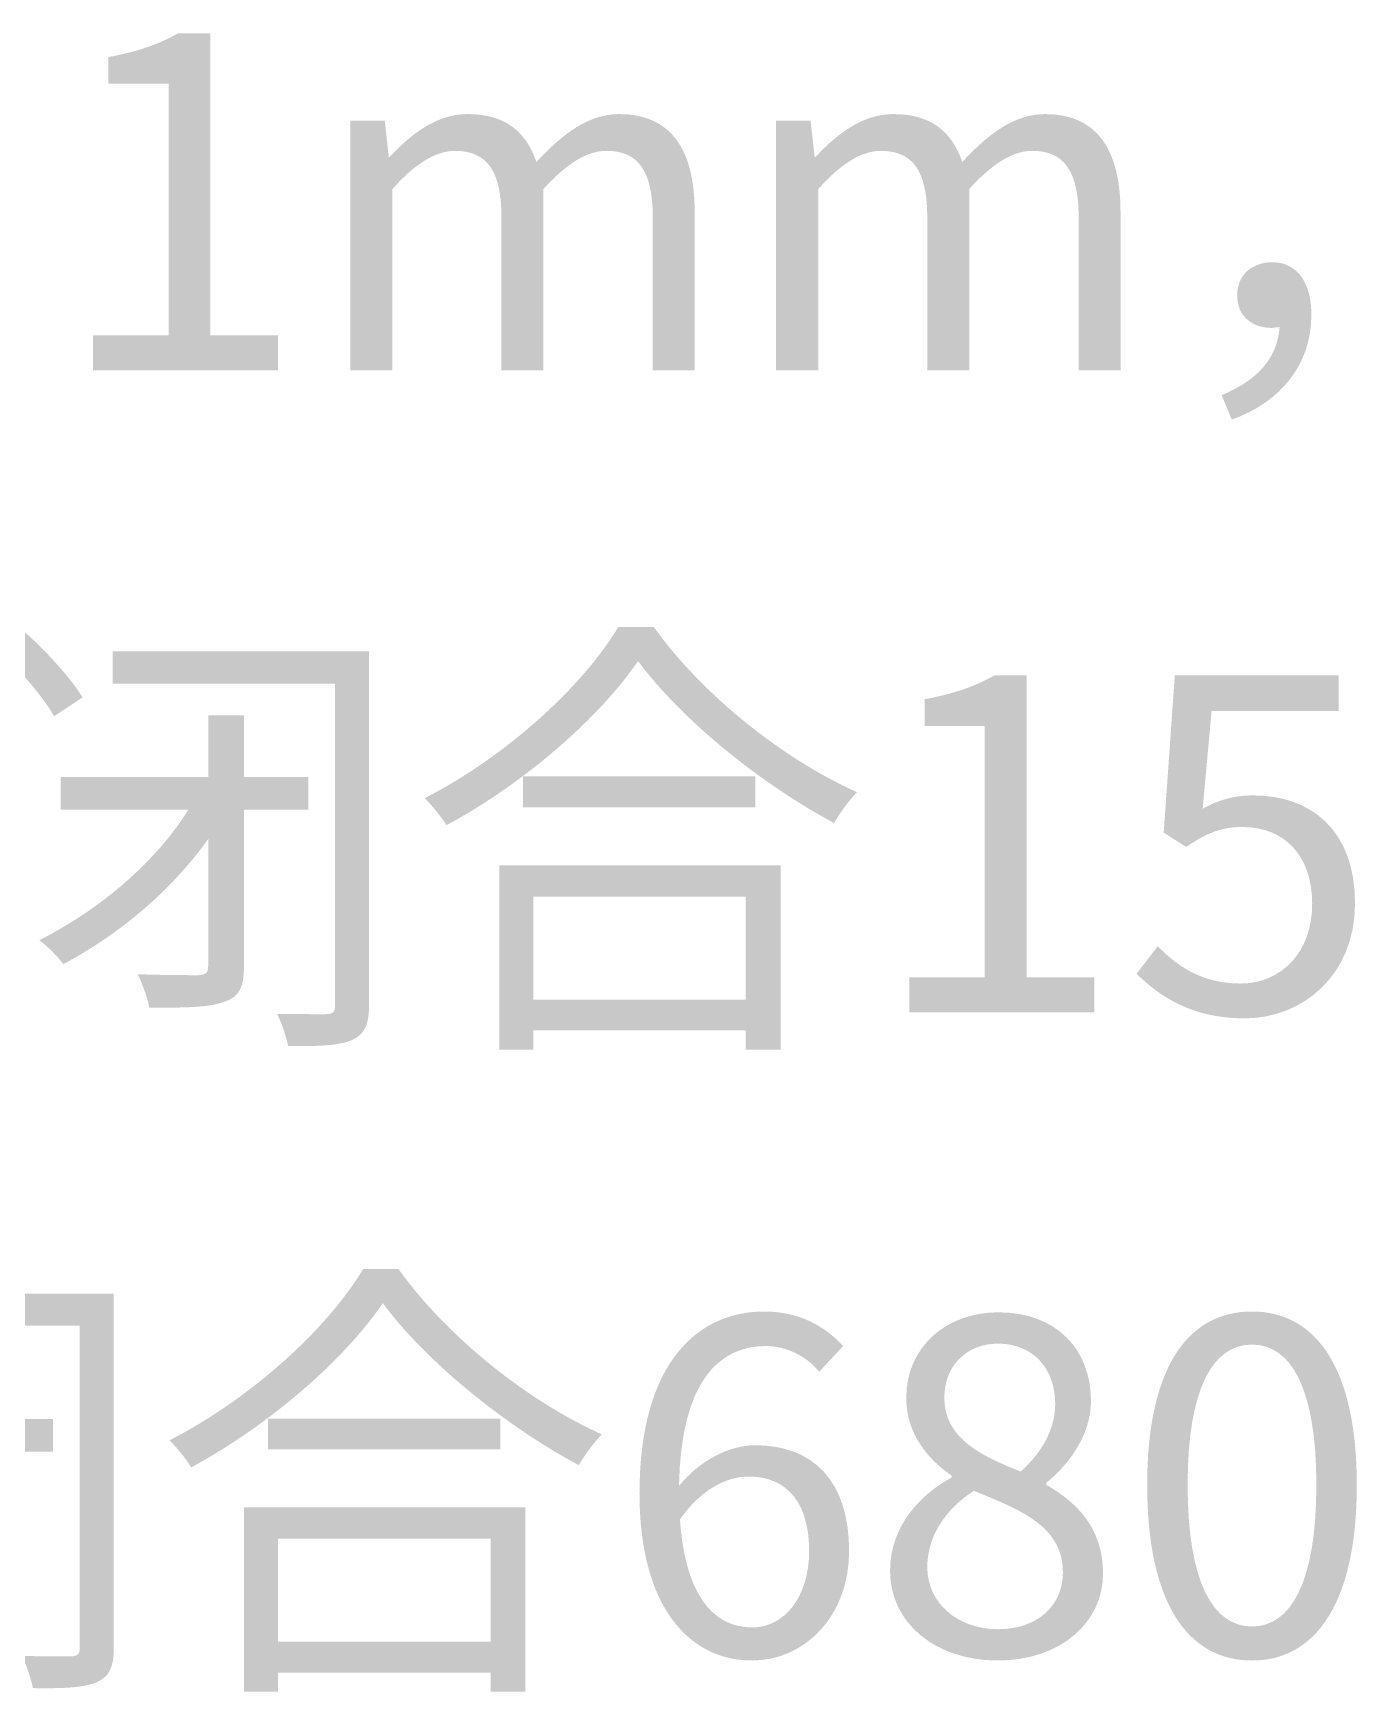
# Model space of a CAD drawing. Header units: millimetres. Extents: x -4600 to 229000, y -4300 to 19460.
# Drawn here: x 21435 to 22260, y 12572 to 13605 of the extents above; entities that cross this region are included whole.
import ezdxf

# ---------------------------------------------------------------- set-up
doc = ezdxf.new("R2010")
doc.units = ezdxf.units.MM
doc.header["$LTSCALE"] = 100
doc.layers.add('A-NOTE', color=7, linetype='Continuous', lineweight=18)

# ---------------------------------------------------------------- blocks, each defined once
blk = doc.blocks.new('A01_SHEET')
at = {"layer": 'A-NOTE'}
h = blk.add_hatch(color=256, dxfattribs=at)
edge = h.paths.add_edge_path()
edge.add_line((21472.3, 13395), (21587.5, 13395))
edge.add_line((21587.5, 13395), (21587.5, 13416.8))
edge.add_line((21587.5, 13416.8), (21545.4, 13416.8))
edge.add_line((21545.4, 13416.8), (21545.4, 13605))
edge.add_line((21545.4, 13605), (21525.3, 13605))
edge.add_spline(control_points=[(21525.3, 13605), (21513.9, 13598.4), (21500.4, 13593.5), (21481.8, 13590.1)], knot_values=[0, 0, 0, 0, 1, 1, 1, 1], degree=3, periodic=0)
edge.add_line((21481.8, 13590.1), (21481.8, 13573.5))
edge.add_line((21481.8, 13573.5), (21519.3, 13573.5))
edge.add_line((21519.3, 13573.5), (21519.3, 13416.8))
edge.add_line((21519.3, 13416.8), (21472.3, 13416.8))
edge.add_line((21472.3, 13416.8), (21472.3, 13395))
h = blk.add_hatch(color=256, dxfattribs=at)
edge = h.paths.add_edge_path()
edge.add_line((21632.5, 13395), (21658.8, 13395))
edge.add_line((21658.8, 13395), (21658.8, 13507.9))
edge.add_spline(control_points=[(21658.8, 13507.9), (21672.9, 13523.9), (21686.1, 13531.7), (21697.8, 13531.7), (21717.6, 13531.7), (21726.7, 13519.3), (21726.7, 13490.1)], knot_values=[0, 0, 0, 0, 1, 1, 1, 2, 2, 2, 2], degree=3, periodic=0)
edge.add_line((21726.7, 13490.1), (21726.7, 13395))
edge.add_line((21726.7, 13395), (21752.8, 13395))
edge.add_line((21752.8, 13395), (21752.8, 13507.9))
edge.add_spline(control_points=[(21752.8, 13507.9), (21767.4, 13523.9), (21780, 13531.7), (21792.1, 13531.7), (21811.8, 13531.7), (21821, 13519.3), (21821, 13490.1)], knot_values=[0, 0, 0, 0, 1, 1, 1, 2, 2, 2, 2], degree=3, periodic=0)
edge.add_line((21821, 13490.1), (21821, 13395))
edge.add_line((21821, 13395), (21847.1, 13395))
edge.add_line((21847.1, 13395), (21847.1, 13493.6))
edge.add_spline(control_points=[(21847.1, 13493.6), (21847.1, 13533.1), (21831.9, 13554.6), (21800.1, 13554.6), (21780.9, 13554.6), (21764.8, 13542.3), (21748.5, 13524.8)], knot_values=[0, 0, 0, 0, 1, 1, 1, 2, 2, 2, 2], degree=3, periodic=0)
edge.add_spline(control_points=[(21748.5, 13524.8), (21742.2, 13543.1), (21729.6, 13554.6), (21705.5, 13554.6), (21686.9, 13554.6), (21670.9, 13542.8), (21657.1, 13527.9)], knot_values=[0, 0, 0, 0, 1, 1, 1, 2, 2, 2, 2], degree=3, periodic=0)
edge.add_line((21657.1, 13527.9), (21656.5, 13527.9))
edge.add_line((21656.5, 13527.9), (21654, 13550.6))
edge.add_line((21654, 13550.6), (21632.5, 13550.6))
edge.add_line((21632.5, 13550.6), (21632.5, 13395))
h = blk.add_hatch(color=256, dxfattribs=at)
edge = h.paths.add_edge_path()
edge.add_line((21897.8, 13395), (21924.1, 13395))
edge.add_line((21924.1, 13395), (21924.1, 13507.9))
edge.add_spline(control_points=[(21924.1, 13507.9), (21938.2, 13523.9), (21951.4, 13531.7), (21963.1, 13531.7), (21982.9, 13531.7), (21992, 13519.3), (21992, 13490.1)], knot_values=[0, 0, 0, 0, 1, 1, 1, 2, 2, 2, 2], degree=3, periodic=0)
edge.add_line((21992, 13490.1), (21992, 13395))
edge.add_line((21992, 13395), (22018.1, 13395))
edge.add_line((22018.1, 13395), (22018.1, 13507.9))
edge.add_spline(control_points=[(22018.1, 13507.9), (22032.7, 13523.9), (22045.3, 13531.7), (22057.4, 13531.7), (22077.1, 13531.7), (22086.3, 13519.3), (22086.3, 13490.1)], knot_values=[0, 0, 0, 0, 1, 1, 1, 2, 2, 2, 2], degree=3, periodic=0)
edge.add_line((22086.3, 13490.1), (22086.3, 13395))
edge.add_line((22086.3, 13395), (22112.4, 13395))
edge.add_line((22112.4, 13395), (22112.4, 13493.6))
edge.add_spline(control_points=[(22112.4, 13493.6), (22112.4, 13533.1), (22097.2, 13554.6), (22065.4, 13554.6), (22046.2, 13554.6), (22030.1, 13542.3), (22013.8, 13524.8)], knot_values=[0, 0, 0, 0, 1, 1, 1, 2, 2, 2, 2], degree=3, periodic=0)
edge.add_spline(control_points=[(22013.8, 13524.8), (22007.5, 13543.1), (21994.9, 13554.6), (21970.8, 13554.6), (21952.2, 13554.6), (21936.2, 13542.8), (21922.4, 13527.9)], knot_values=[0, 0, 0, 0, 1, 1, 1, 2, 2, 2, 2], degree=3, periodic=0)
edge.add_line((21922.4, 13527.9), (21921.8, 13527.9))
edge.add_line((21921.8, 13527.9), (21919.3, 13550.6))
edge.add_line((21919.3, 13550.6), (21897.8, 13550.6))
edge.add_line((21897.8, 13550.6), (21897.8, 13395))
h = blk.add_hatch(color=256, dxfattribs=at)
edge = h.paths.add_edge_path()
edge.add_spline(control_points=[(22181.7, 13364.3), (22211.8, 13374.9), (22231.3, 13398.4), (22231.3, 13429.4), (22231.3, 13449.4), (22222.7, 13462.3), (22206.9, 13462.3), (22195.2, 13462.3), (22185.1, 13455.2), (22185.1, 13441.7), (22185.1, 13428.2), (22194.9, 13421.4), (22206.6, 13421.4)], knot_values=[0, 0, 0, 0, 1, 1, 1, 2, 2, 2, 3, 3, 3, 4, 4, 4, 4], degree=3, periodic=0)
edge.add_line((22206.6, 13421.4), (22211.5, 13421.9))
edge.add_spline(control_points=[(22211.5, 13421.9), (22210.1, 13402.2), (22197.4, 13388.7), (22175.4, 13379.5)], knot_values=[0, 0, 0, 0, 1, 1, 1, 1], degree=3, periodic=0)
edge.add_line((22175.4, 13379.5), (22181.7, 13364.3))
h = blk.add_hatch(color=256, dxfattribs=at)
edge = h.paths.add_edge_path()
edge.add_spline(control_points=[(21412.5, 13222.2), (21425.9, 13209.3), (21441.4, 13191.2), (21448, 13179.5)], knot_values=[0, 0, 0, 0, 1, 1, 1, 1], degree=3, periodic=0)
edge.add_line((21448, 13179.5), (21465.7, 13191.2))
edge.add_spline(control_points=[(21465.7, 13191.2), (21458.6, 13203.3), (21442.5, 13220.5), (21429.1, 13232.5)], knot_values=[0, 0, 0, 0, 1, 1, 1, 1], degree=3, periodic=0)
edge.add_line((21429.1, 13232.5), (21412.5, 13222.2))
h = blk.add_hatch(color=256, dxfattribs=at)
edge = h.paths.add_edge_path()
edge.add_spline(control_points=[(21811.8, 13213.9), (21838.8, 13177.2), (21889.2, 13136.8), (21933.9, 13113)], knot_values=[0, 0, 0, 0, 1, 1, 1, 1], degree=3, periodic=0)
edge.add_spline(control_points=[(21933.9, 13113), (21937.6, 13119.3), (21943, 13126.8), (21948.2, 13132.2)], knot_values=[0, 0, 0, 0, 1, 1, 1, 1], degree=3, periodic=0)
edge.add_spline(control_points=[(21948.2, 13132.2), (21902.6, 13152.6), (21852.2, 13192.4), (21821.6, 13235.1)], knot_values=[0, 0, 0, 0, 1, 1, 1, 1], degree=3, periodic=0)
edge.add_line((21821.6, 13235.1), (21799.5, 13235.1))
edge.add_spline(control_points=[(21799.5, 13235.1), (21777.2, 13197.8), (21729, 13154), (21678.9, 13128.5)], knot_values=[0, 0, 0, 0, 1, 1, 1, 1], degree=3, periodic=0)
edge.add_spline(control_points=[(21678.9, 13128.5), (21683.5, 13123.9), (21689.5, 13116.5), (21692.4, 13111.6)], knot_values=[0, 0, 0, 0, 1, 1, 1, 1], degree=3, periodic=0)
edge.add_spline(control_points=[(21692.4, 13111.6), (21741.4, 13138), (21788, 13178.9), (21811.8, 13213.9)], knot_values=[0, 0, 0, 0, 1, 1, 1, 1], degree=3, periodic=0)
h.paths.add_polyline_path([(21740.2, 13142), (21740.2, 13122.8), (21884.9, 13122.8), (21884.9, 13142), (21740.2, 13142)], flags=0)
h = blk.add_hatch(color=256, dxfattribs=at)
edge = h.paths.add_edge_path()
edge.add_line((21484.4, 13219.9), (21484.4, 13199.8))
edge.add_line((21484.4, 13199.8), (21623, 13199.8))
edge.add_line((21623, 13199.8), (21623, 12999.3))
edge.add_spline(control_points=[(21623, 12999.3), (21623, 12995.3), (21621.9, 12994.1), (21617.6, 12993.9)], knot_values=[0, 0, 0, 0, 1, 1, 1, 1], degree=3, periodic=0)
edge.add_spline(control_points=[(21617.6, 12993.9), (21613.9, 12993.9), (21600.1, 12993.9), (21586.9, 12994.1)], knot_values=[0, 0, 0, 0, 1, 1, 1, 1], degree=3, periodic=0)
edge.add_spline(control_points=[(21586.9, 12994.1), (21589.8, 12988.7), (21592.7, 12979.5), (21593.8, 12974.1)], knot_values=[0, 0, 0, 0, 1, 1, 1, 1], degree=3, periodic=0)
edge.add_spline(control_points=[(21593.8, 12974.1), (21613, 12973.8), (21625.6, 12974.4), (21633.6, 12977.8), (21641.4, 12981.2), (21644.2, 12987.3), (21644.2, 12999.3)], knot_values=[0, 0, 0, 0, 1, 1, 1, 2, 2, 2, 2], degree=3, periodic=0)
edge.add_line((21644.2, 12999.3), (21644.2, 13219.9))
edge.add_line((21644.2, 13219.9), (21484.4, 13219.9))
edge = h.paths.add_edge_path(flags=0)
edge.add_line((21544, 13180.1), (21544, 13141.7))
edge.add_line((21544, 13141.7), (21452, 13141.7))
edge.add_line((21452, 13141.7), (21452, 13121.3))
edge.add_line((21452, 13121.3), (21531.6, 13121.3))
edge.add_spline(control_points=[(21531.6, 13121.3), (21512.2, 13089.8), (21478.1, 13060), (21438.8, 13040)], knot_values=[0, 0, 0, 0, 1, 1, 1, 1], degree=3, periodic=0)
edge.add_spline(control_points=[(21438.8, 13040), (21443.7, 13036.5), (21450.6, 13029.4), (21453.7, 13025.1)], knot_values=[0, 0, 0, 0, 1, 1, 1, 1], degree=3, periodic=0)
edge.add_spline(control_points=[(21453.7, 13025.1), (21490.4, 13044.6), (21521.6, 13071.8), (21544, 13103)], knot_values=[0, 0, 0, 0, 1, 1, 1, 1], degree=3, periodic=0)
edge.add_line((21544, 13103), (21544, 13024.2))
edge.add_spline(control_points=[(21544, 13024.2), (21544, 13019.6), (21542.5, 13018.5), (21537.9, 13018.2)], knot_values=[0, 0, 0, 0, 1, 1, 1, 1], degree=3, periodic=0)
edge.add_spline(control_points=[(21537.9, 13018.2), (21533.1, 13018.2), (21517, 13018.2), (21500.1, 13018.8)], knot_values=[0, 0, 0, 0, 1, 1, 1, 1], degree=3, periodic=0)
edge.add_spline(control_points=[(21500.1, 13018.8), (21503, 13012.8), (21506.4, 13003.6), (21507.3, 12997.9)], knot_values=[0, 0, 0, 0, 1, 1, 1, 1], degree=3, periodic=0)
edge.add_spline(control_points=[(21507.3, 12997.9), (21530.2, 12997.9), (21545.1, 12998.2), (21554, 13001.6)], knot_values=[0, 0, 0, 0, 1, 1, 1, 1], degree=3, periodic=0)
edge.add_spline(control_points=[(21554, 13001.6), (21563.4, 13004.7), (21566.3, 13010.8), (21566.3, 13023.6)], knot_values=[0, 0, 0, 0, 1, 1, 1, 1], degree=3, periodic=0)
edge.add_line((21566.3, 13023.6), (21566.3, 13121.3))
edge.add_line((21566.3, 13121.3), (21606.4, 13121.3))
edge.add_line((21606.4, 13121.3), (21606.4, 13141.7))
edge.add_line((21606.4, 13141.7), (21566.3, 13141.7))
edge.add_line((21566.3, 13141.7), (21566.3, 13180.1))
edge.add_line((21566.3, 13180.1), (21544, 13180.1))
h = blk.add_hatch(color=256, dxfattribs=at)
edge = h.paths.add_edge_path()
edge.add_line((21980.9, 12995), (22096, 12995))
edge.add_line((22096, 12995), (22096, 13016.8))
edge.add_line((22096, 13016.8), (22053.9, 13016.8))
edge.add_line((22053.9, 13016.8), (22053.9, 13205))
edge.add_line((22053.9, 13205), (22033.9, 13205))
edge.add_spline(control_points=[(22033.9, 13205), (22022.4, 13198.4), (22008.9, 13193.5), (21990.3, 13190.1)], knot_values=[0, 0, 0, 0, 1, 1, 1, 1], degree=3, periodic=0)
edge.add_line((21990.3, 13190.1), (21990.3, 13173.5))
edge.add_line((21990.3, 13173.5), (22027.8, 13173.5))
edge.add_line((22027.8, 13173.5), (22027.8, 13016.8))
edge.add_line((22027.8, 13016.8), (21980.9, 13016.8))
edge.add_line((21980.9, 13016.8), (21980.9, 12995))
h = blk.add_hatch(color=256, dxfattribs=at)
edge = h.paths.add_edge_path()
edge.add_spline(control_points=[(22189.7, 12991.3), (22225, 12991.3), (22258.5, 13017.3), (22258.5, 13063.2), (22258.5, 13109.6), (22229.8, 13130.2), (22195.2, 13130.2), (22182.6, 13130.2), (22173.1, 13127.1), (22163.6, 13121.9)], knot_values=[0, 0, 0, 0, 1, 1, 1, 2, 2, 2, 3, 3, 3, 3], degree=3, periodic=0)
edge.add_line((22163.6, 13121.9), (22169.1, 13182.7))
edge.add_line((22169.1, 13182.7), (22248.2, 13182.7))
edge.add_line((22248.2, 13182.7), (22248.2, 13205))
edge.add_line((22248.2, 13205), (22146.2, 13205))
edge.add_line((22146.2, 13205), (22139.3, 13107))
edge.add_line((22139.3, 13107), (22153.3, 13098.1))
edge.add_spline(control_points=[(22153.3, 13098.1), (22165.4, 13106.2), (22174.2, 13110.5), (22188.3, 13110.5), (22214.6, 13110.5), (22231.8, 13092.7), (22231.8, 13062.6), (22231.8, 13032), (22212.1, 13013), (22187.1, 13013), (22162.8, 13013), (22147.3, 13024.2), (22135.6, 13036.3)], knot_values=[0, 0, 0, 0, 1, 1, 1, 2, 2, 2, 3, 3, 3, 4, 4, 4, 4], degree=3, periodic=0)
edge.add_line((22135.6, 13036.3), (22122.4, 13019.1))
edge.add_spline(control_points=[(22122.4, 13019.1), (22136.7, 13005), (22156.8, 12991.3), (22189.7, 12991.3)], knot_values=[0, 0, 0, 0, 1, 1, 1, 1], degree=3, periodic=0)
h = blk.add_hatch(color=256, dxfattribs=at)
h.paths.add_polyline_path([(21725.3, 13086.7), (21725.3, 12971.8), (21746.5, 12971.8), (21746.5, 12983.8), (21878.9, 12983.8), (21878.9, 12971.8), (21900.6, 12971.8), (21900.6, 13086.7), (21725.3, 13086.7)])
h.paths.add_polyline_path([(21746.5, 13003), (21746.5, 13067.2), (21878.9, 13067.2), (21878.9, 13003), (21746.5, 13003)], flags=0)
h = blk.add_hatch(color=256, dxfattribs=at)
edge = h.paths.add_edge_path()
edge.add_spline(control_points=[(21652.8, 12813.9), (21679.8, 12777.2), (21730.2, 12736.8), (21774.9, 12713)], knot_values=[0, 0, 0, 0, 1, 1, 1, 1], degree=3, periodic=0)
edge.add_spline(control_points=[(21774.9, 12713), (21778.6, 12719.3), (21784, 12726.8), (21789.2, 12732.2)], knot_values=[0, 0, 0, 0, 1, 1, 1, 1], degree=3, periodic=0)
edge.add_spline(control_points=[(21789.2, 12732.2), (21743.6, 12752.6), (21693.2, 12792.4), (21662.6, 12835.1)], knot_values=[0, 0, 0, 0, 1, 1, 1, 1], degree=3, periodic=0)
edge.add_line((21662.6, 12835.1), (21640.5, 12835.1))
edge.add_spline(control_points=[(21640.5, 12835.1), (21618.2, 12797.8), (21570, 12754), (21519.9, 12728.5)], knot_values=[0, 0, 0, 0, 1, 1, 1, 1], degree=3, periodic=0)
edge.add_spline(control_points=[(21519.9, 12728.5), (21524.5, 12723.9), (21530.5, 12716.5), (21533.4, 12711.6)], knot_values=[0, 0, 0, 0, 1, 1, 1, 1], degree=3, periodic=0)
edge.add_spline(control_points=[(21533.4, 12711.6), (21582.3, 12738), (21629, 12778.9), (21652.8, 12813.9)], knot_values=[0, 0, 0, 0, 1, 1, 1, 1], degree=3, periodic=0)
h.paths.add_polyline_path([(21581.2, 12742), (21581.2, 12722.8), (21725.9, 12722.8), (21725.9, 12742), (21581.2, 12742)], flags=0)
h = blk.add_hatch(color=256, dxfattribs=at)
edge = h.paths.add_edge_path()
edge.add_line((21325.4, 12819.9), (21325.4, 12799.8))
edge.add_line((21325.4, 12799.8), (21464, 12799.8))
edge.add_line((21464, 12799.8), (21464, 12599.3))
edge.add_spline(control_points=[(21464, 12599.3), (21464, 12595.3), (21462.9, 12594.1), (21458.6, 12593.9)], knot_values=[0, 0, 0, 0, 1, 1, 1, 1], degree=3, periodic=0)
edge.add_spline(control_points=[(21458.6, 12593.9), (21454.9, 12593.9), (21441.1, 12593.9), (21427.9, 12594.1)], knot_values=[0, 0, 0, 0, 1, 1, 1, 1], degree=3, periodic=0)
edge.add_spline(control_points=[(21427.9, 12594.1), (21430.8, 12588.7), (21433.7, 12579.5), (21434.8, 12574.1)], knot_values=[0, 0, 0, 0, 1, 1, 1, 1], degree=3, periodic=0)
edge.add_spline(control_points=[(21434.8, 12574.1), (21454, 12573.8), (21466.6, 12574.4), (21474.6, 12577.8), (21482.4, 12581.2), (21485.2, 12587.3), (21485.2, 12599.3)], knot_values=[0, 0, 0, 0, 1, 1, 1, 2, 2, 2, 2], degree=3, periodic=0)
edge.add_line((21485.2, 12599.3), (21485.2, 12819.9))
edge.add_line((21485.2, 12819.9), (21325.4, 12819.9))
edge = h.paths.add_edge_path(flags=0)
edge.add_line((21385, 12780.1), (21385, 12741.7))
edge.add_line((21385, 12741.7), (21293, 12741.7))
edge.add_line((21293, 12741.7), (21293, 12721.3))
edge.add_line((21293, 12721.3), (21372.6, 12721.3))
edge.add_spline(control_points=[(21372.6, 12721.3), (21353.2, 12689.8), (21319.1, 12660), (21279.8, 12640)], knot_values=[0, 0, 0, 0, 1, 1, 1, 1], degree=3, periodic=0)
edge.add_spline(control_points=[(21279.8, 12640), (21284.7, 12636.5), (21291.6, 12629.4), (21294.7, 12625.1)], knot_values=[0, 0, 0, 0, 1, 1, 1, 1], degree=3, periodic=0)
edge.add_spline(control_points=[(21294.7, 12625.1), (21331.4, 12644.6), (21362.6, 12671.8), (21385, 12703)], knot_values=[0, 0, 0, 0, 1, 1, 1, 1], degree=3, periodic=0)
edge.add_line((21385, 12703), (21385, 12624.2))
edge.add_spline(control_points=[(21385, 12624.2), (21385, 12619.6), (21383.5, 12618.5), (21378.9, 12618.2)], knot_values=[0, 0, 0, 0, 1, 1, 1, 1], degree=3, periodic=0)
edge.add_spline(control_points=[(21378.9, 12618.2), (21374.1, 12618.2), (21358, 12618.2), (21341.1, 12618.8)], knot_values=[0, 0, 0, 0, 1, 1, 1, 1], degree=3, periodic=0)
edge.add_spline(control_points=[(21341.1, 12618.8), (21344, 12612.8), (21347.4, 12603.6), (21348.3, 12597.9)], knot_values=[0, 0, 0, 0, 1, 1, 1, 1], degree=3, periodic=0)
edge.add_spline(control_points=[(21348.3, 12597.9), (21371.2, 12597.9), (21386.1, 12598.2), (21395, 12601.6)], knot_values=[0, 0, 0, 0, 1, 1, 1, 1], degree=3, periodic=0)
edge.add_spline(control_points=[(21395, 12601.6), (21404.4, 12604.7), (21407.3, 12610.8), (21407.3, 12623.6)], knot_values=[0, 0, 0, 0, 1, 1, 1, 1], degree=3, periodic=0)
edge.add_line((21407.3, 12623.6), (21407.3, 12721.3))
edge.add_line((21407.3, 12721.3), (21447.4, 12721.3))
edge.add_line((21447.4, 12721.3), (21447.4, 12741.7))
edge.add_line((21447.4, 12741.7), (21407.3, 12741.7))
edge.add_line((21407.3, 12741.7), (21407.3, 12780.1))
edge.add_line((21407.3, 12780.1), (21385, 12780.1))
h = blk.add_hatch(color=256, dxfattribs=at)
edge = h.paths.add_edge_path()
edge.add_spline(control_points=[(21882.9, 12591.3), (21915.5, 12591.3), (21943.3, 12618.8), (21943.3, 12659.5), (21943.3, 12703.6), (21920.4, 12725.4), (21884.9, 12725.4), (21868.6, 12725.4), (21850.2, 12715.9), (21837.3, 12700.1)], knot_values=[0, 0, 0, 0, 1, 1, 1, 2, 2, 2, 3, 3, 3, 3], degree=3, periodic=0)
edge.add_spline(control_points=[(21837.3, 12700.1), (21838.5, 12765.2), (21862.3, 12787.2), (21891.5, 12787.2), (21904.1, 12787.2), (21916.7, 12780.9), (21924.7, 12771.2)], knot_values=[0, 0, 0, 0, 1, 1, 1, 2, 2, 2, 2], degree=3, periodic=0)
edge.add_line((21924.7, 12771.2), (21939.6, 12787.2))
edge.add_spline(control_points=[(21939.6, 12787.2), (21927.9, 12799.8), (21912.1, 12808.7), (21890.3, 12808.7), (21849.6, 12808.7), (21812.7, 12777.5), (21812.7, 12695.3), (21812.7, 12625.9), (21842.8, 12591.3), (21882.9, 12591.3)], knot_values=[0, 0, 0, 0, 1, 1, 1, 2, 2, 2, 3, 3, 3, 3], degree=3, periodic=0)
edge = h.paths.add_edge_path(flags=0)
edge.add_spline(control_points=[(21837.9, 12679.2), (21851.7, 12698.7), (21867.7, 12705.9), (21880.6, 12705.9), (21906.1, 12705.9), (21918.4, 12687.8), (21918.4, 12659.5), (21918.4, 12630.8), (21902.9, 12611.9), (21882.9, 12611.9), (21856.5, 12611.9), (21840.8, 12635.7), (21837.9, 12679.2)], knot_values=[0, 0, 0, 0, 1, 1, 1, 2, 2, 2, 3, 3, 3, 4, 4, 4, 4], degree=3, periodic=0)
h = blk.add_hatch(color=256, dxfattribs=at)
edge = h.paths.add_edge_path()
edge.add_spline(control_points=[(22035.9, 12591.3), (22075.1, 12591.3), (22101.5, 12615.1), (22101.5, 12645.4), (22101.5, 12674.4), (22084.6, 12690.1), (22066.2, 12700.7)], knot_values=[0, 0, 0, 0, 1, 1, 1, 2, 2, 2, 2], degree=3, periodic=0)
edge.add_line((22066.2, 12700.7), (22066.2, 12702.1))
edge.add_spline(control_points=[(22066.2, 12702.1), (22078.6, 12711.9), (22094, 12730.8), (22094, 12752.9), (22094, 12785.2), (22072.3, 12808.2), (22036.4, 12808.2), (22003.8, 12808.2), (21978.9, 12786.7), (21978.9, 12754.9), (21978.9, 12732.8), (21992, 12717), (22007.2, 12706.4)], knot_values=[0, 0, 0, 0, 1, 1, 1, 2, 2, 2, 3, 3, 3, 4, 4, 4, 4], degree=3, periodic=0)
edge.add_line((22007.2, 12706.4), (22007.2, 12705.3))
edge.add_spline(control_points=[(22007.2, 12705.3), (21988, 12695), (21968.8, 12675.2), (21968.8, 12647.1), (21968.8, 12614.8), (21996.9, 12591.3), (22035.9, 12591.3)], knot_values=[0, 0, 0, 0, 1, 1, 1, 2, 2, 2, 2], degree=3, periodic=0)
edge = h.paths.add_edge_path(flags=0)
edge.add_spline(control_points=[(22036.2, 12610.8), (22010.9, 12610.8), (21992, 12627.1), (21992, 12649.4), (21992, 12669.5), (22004.1, 12686.1), (22021, 12697)], knot_values=[0, 0, 0, 0, 1, 1, 1, 2, 2, 2, 2], degree=3, periodic=0)
edge.add_spline(control_points=[(22021, 12697), (22050.8, 12685), (22076.5, 12674.6), (22076.5, 12646.3), (22076.5, 12625.4), (22060.5, 12610.8), (22036.2, 12610.8)], knot_values=[0, 0, 0, 0, 1, 1, 1, 2, 2, 2, 2], degree=3, periodic=0)
edge = h.paths.add_edge_path(flags=0)
edge.add_spline(control_points=[(22050.2, 12709), (22025.3, 12718.8), (22002.6, 12729.9), (22002.6, 12754.9), (22002.6, 12775.2), (22016.7, 12788.7), (22036.2, 12788.7), (22058.5, 12788.7), (22071.7, 12772.3), (22071.7, 12751.4), (22071.7, 12736), (22064.2, 12721.6), (22050.2, 12709)], knot_values=[0, 0, 0, 0, 1, 1, 1, 2, 2, 2, 3, 3, 3, 4, 4, 4, 4], degree=3, periodic=0)
h = blk.add_hatch(color=256, dxfattribs=at)
edge = h.paths.add_edge_path()
edge.add_spline(control_points=[(22194.3, 12591.3), (22234.1, 12591.3), (22259.6, 12627.4), (22259.6, 12700.7), (22259.6, 12773.5), (22234.1, 12808.7), (22194.3, 12808.7), (22154.2, 12808.7), (22129, 12773.5), (22129, 12700.7), (22129, 12627.4), (22154.2, 12591.3), (22194.3, 12591.3)], knot_values=[0, 0, 0, 0, 1, 1, 1, 2, 2, 2, 3, 3, 3, 4, 4, 4, 4], degree=3, periodic=0)
edge = h.paths.add_edge_path(flags=0)
edge.add_spline(control_points=[(22194.3, 12612.5), (22170.5, 12612.5), (22154.2, 12639.1), (22154.2, 12700.7), (22154.2, 12762), (22170.5, 12788.1), (22194.3, 12788.1), (22218.1, 12788.1), (22234.4, 12762), (22234.4, 12700.7), (22234.4, 12639.1), (22218.1, 12612.5), (22194.3, 12612.5)], knot_values=[0, 0, 0, 0, 1, 1, 1, 2, 2, 2, 3, 3, 3, 4, 4, 4, 4], degree=3, periodic=0)
h = blk.add_hatch(color=256, dxfattribs=at)
h.paths.add_polyline_path([(21566.3, 12686.7), (21566.3, 12571.8), (21587.5, 12571.8), (21587.5, 12583.8), (21719.9, 12583.8), (21719.9, 12571.8), (21741.6, 12571.8), (21741.6, 12686.7), (21566.3, 12686.7)])
h.paths.add_polyline_path([(21587.5, 12603), (21587.5, 12667.2), (21719.9, 12667.2), (21719.9, 12603), (21587.5, 12603)], flags=0)

msp = doc.modelspace()

# ---------------------------------------------------------------- block references
msp.add_blockref('A01_SHEET', (0, 0))

doc.saveas('drawing.dxf')
